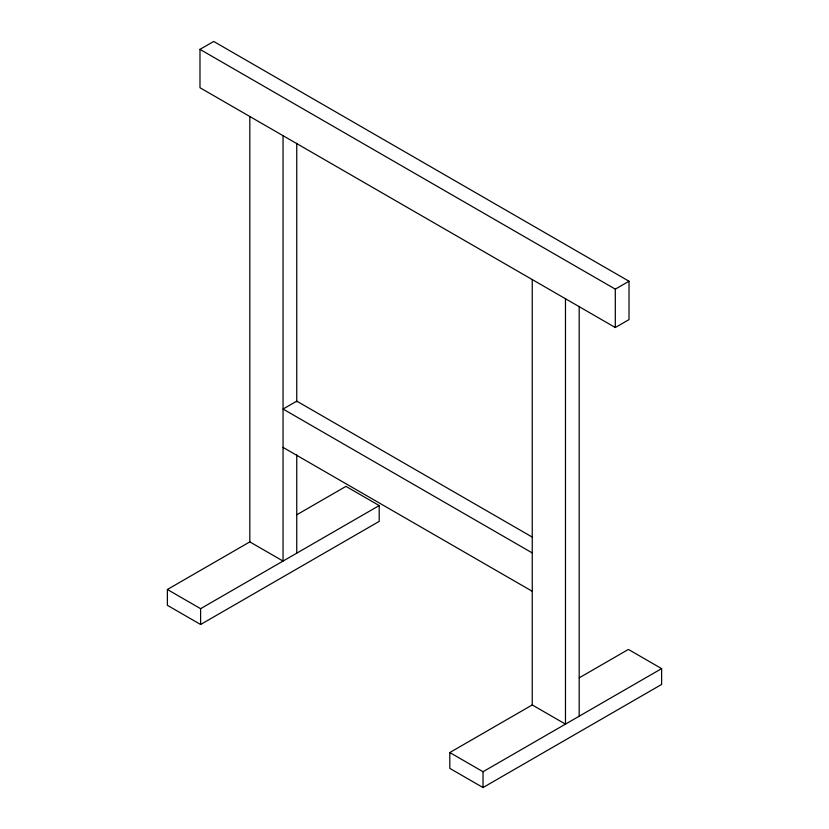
<?xml version="1.0" encoding="UTF-8"?>
<svg xmlns="http://www.w3.org/2000/svg" width="829" height="829" viewBox="0 0 829 829"><rect width="100%" height="100%" fill="white"/><g stroke="black" fill="none" stroke-linecap="round" stroke-linejoin="round"><path stroke-width="1.24" d="M199.986 49.367L213.695 41.45L629.014 281.238L629.014 319.6L615.305 327.517L199.986 87.729L199.986 49.367L615.305 289.145L629.014 281.238M296.855 514.736L345.973 486.374L379.195 505.566L379.195 521.389L200.608 624.496L167.385 605.315L167.385 589.492L249.975 541.803M167.385 589.492L200.608 608.673L379.195 505.566M579.284 677.79L628.392 649.428L661.615 668.62L661.615 684.443L483.027 787.55L449.805 768.369L449.805 752.545L532.405 704.857M449.805 752.545L483.027 771.726L661.615 668.62M532.539 537.265L296.751 401.132L283.052 409.049L532.249 552.922M283.052 447.411L532.249 591.284M615.305 289.145L615.305 327.517M579.181 306.347L579.181 716.215M565.471 298.741L565.471 724.131L532.249 704.94L532.249 279.56M483.027 771.726L483.027 787.55M296.751 143.293L296.751 401.878M296.751 454.893L296.751 553.161M283.052 135.687L283.052 561.067L249.819 541.886L249.819 116.506M200.608 608.673L200.608 624.496"/></g></svg>
